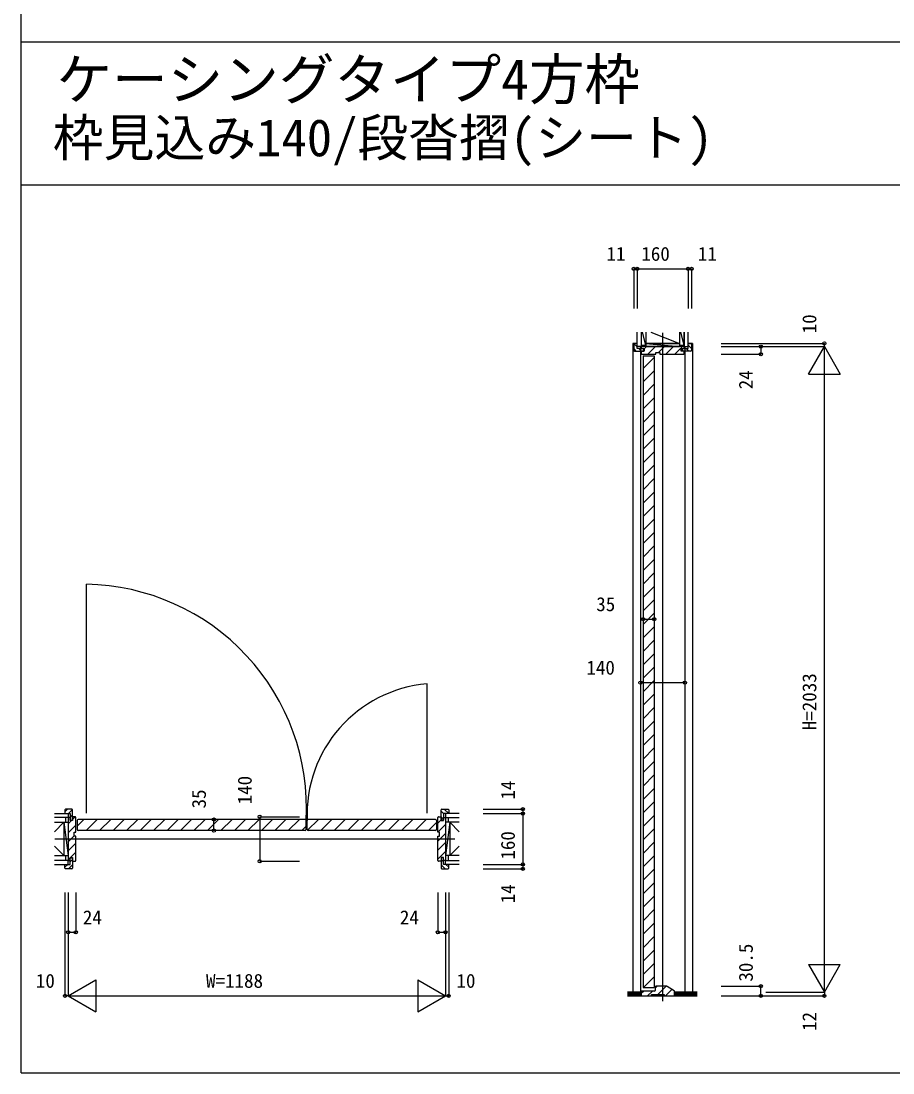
# Model space of a CAD drawing. Units: millimetres, scale not verified. Extents: x -14340 to 14341, y -10000 to 10000.
# Drawn here: x -14340 to -11595, y -10000 to -6687 of the extents above; entities that cross this region are included whole.
import ezdxf
from ezdxf.enums import TextEntityAlignment as Align

# ---------------------------------------------------------------- set-up
doc = ezdxf.new("R2010")
doc.units = ezdxf.units.MM
doc.header["$LTSCALE"] = 50
for name, color, linetype in [('0-0_0', 7, 'Continuous'), ('0-2_YKK_B1', 4, 'Continuous'), ('0-3_YKK_C1', 4, 'Continuous'), ('0-4_YKK_F1', 7, 'Continuous'), ('0-5_YKK_N1', 2, 'Continuous'), ('0-6_YKK_Z1', 7, 'Continuous')]:
    doc.layers.add(name, color=color, linetype=linetype)
doc.styles.add('ＭＳ ゴシック', font='')
doc.styles.get('ＭＳ ゴシック').set_extended_font_data('MS Gothic')

msp = doc.modelspace()

# ---------------------------------------------------------------- linework, layer by layer
at = {"layer": '0-2_YKK_B1'}
for p, q in [((-14134.18, -9181.51), (-14134.18, -8460.51)), ((-13062.18, -9181.51), (-13062.18, -8774.51)), ((-14194.09, -9169.01), (-14202.18, -9177.1)), ((-14180.18, -9169.01), (-14200.18, -9169.01)), ((-14178.34, -9170.23), (-14191.12, -9183.01)), ((-14178.18, -9204.01), (-14178.18, -9171.01)), ((-13018.18, -9204.01), (-13018.18, -9171.01)), ((-13018.18, -9175.73), (-13010.68, -9183.23)), ((-13016.18, -9169.01), (-12996.18, -9169.01)), ((-13007.93, -9169.01), (-12994.18, -9182.76)), ((-14192.18, -9215.59), (-14181.6, -9205.01)), ((-14178.18, -9187.04), (-14185.68, -9194.54)), ((-14178.18, -9201.59), (-14169.6, -9193.01)), ((-14164.18, -9222.85), (-14142.85, -9201.51)), ((-14164.18, -9204.81), (-14164.18, -9233.21)), ((-13445.98, -9201.51), (-14160.88, -9201.51)), ((-14135.42, -9236.51), (-14100.42, -9201.51)), ((-14092.99, -9236.51), (-14057.99, -9201.51)), ((-14050.57, -9236.51), (-14015.57, -9201.51)), ((-14008.14, -9236.51), (-13973.14, -9201.51)), ((-13965.71, -9236.51), (-13930.71, -9201.51)), ((-13923.29, -9236.51), (-13888.29, -9201.51)), ((-13880.86, -9236.51), (-13845.86, -9201.51)), ((-13838.43, -9236.51), (-13803.43, -9201.51)), ((-13796.01, -9236.51), (-13761.01, -9201.51)), ((-13753.58, -9236.51), (-13718.58, -9201.51)), ((-13711.16, -9236.51), (-13676.16, -9201.51)), ((-13668.73, -9236.51), (-13633.73, -9201.51)), ((-13626.3, -9236.51), (-13591.3, -9201.51)), ((-13583.88, -9236.51), (-13548.88, -9201.51)), ((-13541.45, -9236.51), (-13506.45, -9201.51)), ((-13499.02, -9236.51), (-13464.02, -9201.51)), ((-13442.68, -9233.21), (-13442.68, -9204.81)), ((-13439.68, -9233.21), (-13439.68, -9204.81)), ((-13438.61, -9235.65), (-13404.48, -9201.51)), ((-13035.48, -9201.51), (-13436.38, -9201.51)), ((-13397.05, -9236.51), (-13362.05, -9201.51)), ((-13354.62, -9236.51), (-13319.62, -9201.51)), ((-13312.2, -9236.51), (-13277.2, -9201.51)), ((-13269.77, -9236.51), (-13234.77, -9201.51)), ((-13227.34, -9236.51), (-13192.34, -9201.51)), ((-13184.92, -9236.51), (-13149.92, -9201.51)), ((-13142.49, -9236.51), (-13107.49, -9201.51)), ((-13100.07, -9236.51), (-13065.07, -9201.51)), ((-13057.64, -9236.51), (-13032.18, -9211.06)), ((-13032.18, -9204.81), (-13032.18, -9233.21)), ((-13028.18, -9213.09), (-13018.18, -9203.09)), ((-13018.18, -9192.7), (-13010.68, -9200.2)), ((-14192.18, -9243.88), (-14168.18, -9219.88)), ((-13445.98, -9236.51), (-14160.88, -9236.51)), ((-13456.6, -9236.51), (-13442.68, -9222.6)), ((-13035.48, -9236.51), (-13436.38, -9236.51)), ((-13028.18, -9241.38), (-13004.18, -9217.38)), ((-14192.18, -9272.16), (-14173.18, -9253.16)), ((-14192.18, -9300.45), (-14168.18, -9276.45)), ((-13028.18, -9269.66), (-13004.18, -9245.66)), ((-13028.18, -9297.95), (-13004.18, -9273.95)), ((-14184.47, -9321.01), (-14168.18, -9304.73)), ((-13028.18, -9326.23), (-13004.18, -9302.23)), ((-14193.64, -9343.01), (-14202.18, -9351.56)), ((-14192.18, -9328.73), (-14186.18, -9322.73)), ((-14178.18, -9327.56), (-14185.68, -9335.06)), ((-14178.18, -9322.01), (-14178.18, -9355.01)), ((-13018.18, -9322.01), (-13018.18, -9355.01)), ((-13018.18, -9327.56), (-13010.68, -9335.06)), ((-13002.73, -9343.01), (-12994.18, -9351.56)), ((-14180.18, -9357.01), (-14200.18, -9357.01)), ((-14178.18, -9344.53), (-14190.67, -9357.01)), ((-13018.18, -9344.53), (-13005.7, -9357.01)), ((-13016.18, -9357.01), (-12996.18, -9357.01))]:
    msp.add_line(p, q, dxfattribs=at)
for points in [[(-14202.18, -9171.01), (-14202.18, -9183.01), (-14185.68, -9183.01), (-14185.68, -9204.01), (-14178.18, -9204.01)], [(-12994.18, -9171.01), (-12994.18, -9183.01), (-13010.68, -9183.01), (-13010.68, -9204.01), (-13018.18, -9204.01)], [(-14170.18, -9193.01), (-14178.18, -9193.01), (-14178.18, -9205.01), (-14186.18, -9205.01), (-14186.18, -9196.51), (-14187.18, -9195.51), (-14192.18, -9195.51)], [(-14192.18, -9195.51), (-14192.18, -9330.51), (-14187.18, -9330.51), (-14186.18, -9329.51), (-14186.18, -9321.01), (-14178.18, -9321.01), (-14178.18, -9333.01), (-14170.18, -9333.01)], [(-14168.18, -9331.01), (-14168.18, -9254.01), (-14173.18, -9254.01), (-14173.18, -9242.01), (-14168.18, -9242.01), (-14168.18, -9195.01)], [(-13028.18, -9331.01), (-13028.18, -9254.01), (-13023.18, -9254.01), (-13023.18, -9242.01), (-13028.18, -9242.01), (-13028.18, -9195.01)], [(-13026.18, -9193.01), (-13018.18, -9193.01), (-13018.18, -9205.01), (-13010.18, -9205.01), (-13010.18, -9196.51), (-13009.18, -9195.51), (-13004.18, -9195.51)], [(-13004.18, -9195.51), (-13004.18, -9330.51), (-13009.18, -9330.51), (-13010.18, -9329.51), (-13010.18, -9321.01), (-13018.18, -9321.01), (-13018.18, -9333.01), (-13026.18, -9333.01)], [(-14202.18, -9355.01), (-14202.18, -9343.01), (-14185.68, -9343.01), (-14185.68, -9322.01), (-14178.18, -9322.01)], [(-12994.18, -9355.01), (-12994.18, -9343.01), (-13010.68, -9343.01), (-13010.68, -9322.01), (-13018.18, -9322.01)]]:
    msp.add_lwpolyline(points, dxfattribs=at)
for centre, radius, start, end in [((-14147.41, -9166.18), 705.79, 356.86204, 88.92588), ((-13027.38, -9185.78), 412.74, 94.83656, 182.64281), ((-14200.18, -9171.01), 2, 90.00001, 179.99999), ((-14180.18, -9171.01), 2, 0.00001, 89.99999), ((-13016.18, -9171.01), 2, 90.00001, 179.99999), ((-12996.18, -9171.01), 2, 0.00001, 89.99999), ((-14170.18, -9195.01), 2, 0.00001, 89.99999), ((-14160.88, -9204.81), 3.3, 90, 180), ((-13445.98, -9204.81), 3.3, 0, 90), ((-13436.38, -9204.81), 3.3, 90, 180), ((-13035.48, -9204.81), 3.3, 0, 90), ((-13026.18, -9195.01), 2, 90.00001, 179.99999), ((-14160.88, -9233.21), 3.3, 180, 270), ((-13445.98, -9233.21), 3.3, 270, 0), ((-13436.38, -9233.21), 3.3, 180, 270), ((-13035.48, -9233.21), 3.3, 270, 0), ((-14170.18, -9331.01), 2, 270.00001, 359.99999), ((-13026.18, -9331.01), 2, 180.00001, 269.99999), ((-14200.18, -9355.01), 2, 180.00001, 269.99999), ((-14180.18, -9355.01), 2, 270.00001, 359.99999), ((-13016.18, -9355.01), 2, 180.00001, 269.99999), ((-12996.18, -9355.01), 2, 270.00001, 359.99999)]:
    msp.add_arc(centre, radius, start, end, dxfattribs=at)
at = {"layer": '0-3_YKK_C1'}
for p, q in [((-12414.5, -7702.01), (-12414.5, -9757.01)), ((-12400.5, -7702.01), (-12414.5, -7702.01)), ((-12411.5, -7704.01), (-12411.5, -7724.01)), ((-12411.5, -7719.19), (-12404.67, -7726.01)), ((-12411.01, -7702.7), (-12400.5, -7713.22)), ((-12395.2, -7718.51), (-12387.7, -7726.01)), ((-12390.5, -7712.01), (-12390.5, -9757.01)), ((-12378.5, -7718.92), (-12371.59, -7712.01)), ((-12367.31, -7736.01), (-12343.31, -7712.01)), ((-12334.02, -7731.01), (-12315.02, -7712.01)), ((-12310.74, -7736.01), (-12286.74, -7712.01)), ((-12282.46, -7736.01), (-12258.46, -7712.01)), ((-12261.5, -7720.36), (-12255.84, -7726.01)), ((-12250.5, -7712.01), (-12250.5, -9757.01)), ((-12246.37, -7718.51), (-12238.87, -7726.01)), ((-12226.5, -7702.01), (-12240.5, -7702.01)), ((-12240.5, -7707.42), (-12229.5, -7718.42)), ((-12229.5, -7704.01), (-12229.5, -7724.01)), ((-12226.5, -7702.01), (-12226.5, -9757.01)), ((-12388, -7728.42), (-12385.59, -7726.01)), ((-12382, -7741.51), (-12382, -9731.01)), ((-12382, -7781.01), (-12347, -7746.01)), ((-12382, -7823.44), (-12347, -7788.44)), ((-12382, -7865.86), (-12347, -7830.86)), ((-12382, -7908.29), (-12347, -7873.29)), ((-12382, -7950.72), (-12347, -7915.72)), ((-12382, -7993.14), (-12347, -7958.14)), ((-12382, -8035.57), (-12347, -8000.57)), ((-12382, -8078), (-12347, -8043)), ((-12382, -8120.42), (-12347, -8085.42)), ((-12382, -8162.85), (-12347, -8127.85)), ((-12382, -8205.28), (-12347, -8170.28)), ((-12382, -8247.7), (-12347, -8212.7)), ((-12382, -8290.13), (-12347, -8255.13)), ((-12382, -8332.56), (-12347, -8297.56)), ((-12382, -8374.98), (-12347, -8339.98)), ((-12382, -8417.41), (-12347, -8382.41)), ((-12382, -8459.83), (-12347, -8424.83)), ((-12382, -8502.26), (-12347, -8467.26)), ((-12382, -8544.69), (-12347, -8509.69)), ((-12382, -8587.11), (-12347, -8552.11)), ((-12382, -8629.54), (-12347, -8594.54)), ((-12382, -8671.97), (-12347, -8636.97)), ((-12382, -8714.39), (-12347, -8679.39)), ((-12382, -8756.82), (-12347, -8721.82)), ((-12382, -8799.25), (-12347, -8764.25)), ((-12382, -8841.67), (-12347, -8806.67)), ((-12382, -8884.1), (-12347, -8849.1)), ((-12382, -8926.53), (-12347, -8891.53)), ((-12382, -8968.95), (-12347, -8933.95)), ((-12382, -9011.38), (-12347, -8976.38)), ((-12382, -9053.8), (-12347, -9018.8)), ((-12382, -9096.23), (-12347, -9061.23)), ((-12382, -9138.66), (-12347, -9103.66)), ((-12382, -9181.08), (-12347, -9146.08)), ((-12382, -9223.51), (-12347, -9188.51)), ((-12382, -9265.94), (-12347, -9230.94)), ((-12382, -9308.36), (-12347, -9273.36)), ((-12382, -9350.79), (-12347, -9315.79)), ((-12382, -9393.22), (-12347, -9358.22)), ((-12382, -9435.64), (-12347, -9400.64)), ((-12382, -9478.07), (-12347, -9443.07)), ((-12382, -9520.49), (-12347, -9485.49)), ((-12382, -9562.92), (-12347, -9527.92)), ((-12382, -9605.35), (-12347, -9570.35)), ((-12382, -9647.77), (-12347, -9612.77)), ((-12382, -9690.2), (-12347, -9655.2)), ((-12380.39, -9731.01), (-12347, -9697.63)), ((-12381, -9731.01), (-12348, -9731.01)), ((-12344, -9733.16), (-12337.85, -9727.01)), ((-12344, -9729.01), (-12344, -9740.01)), ((-12307.57, -9727.01), (-12342, -9727.01)), ((-12335.57, -9753.01), (-12309.57, -9727.01)), ((-12311.28, -9757.01), (-12291.18, -9736.91)), ((-12283.94, -9741.43), (-12306.51, -9727.32)), ((-12388, -9748.88), (-12381.14, -9742.01)), ((-12346, -9742.01), (-12386, -9742.01)), ((-12367.85, -9757.01), (-12352.85, -9742.01))]:
    msp.add_line(p, q, dxfattribs=at)
for points in [[(-12409.5, -7726.01), (-12379.5, -7726.01), (-12379.5, -7718.51), (-12400.5, -7718.51), (-12400.5, -7702.01), (-12409.5, -7702.01)], [(-12253, -7712.01), (-12388, -7712.01), (-12388, -7717.01), (-12387, -7718.01), (-12378.5, -7718.01), (-12378.5, -7726.01), (-12388, -7726.01), (-12388, -7734.01)], [(-12253, -7734.01), (-12253, -7726.01), (-12262.5, -7726.01), (-12262.5, -7718.01), (-12254, -7718.01), (-12253, -7717.01), (-12253, -7712.01)], [(-12231.5, -7726.01), (-12261.5, -7726.01), (-12261.5, -7718.51), (-12240.5, -7718.51), (-12240.5, -7702.01), (-12231.5, -7702.01)], [(-12386, -7736.01), (-12341.5, -7736.01), (-12341.5, -7731.01), (-12329.5, -7731.01), (-12329.5, -7736.01), (-12255, -7736.01)], [(-12382, -7741.51), (-12347, -7741.51), (-12347, -9730.01)], [(-12388, -9744.01), (-12388, -9757.01), (-12355.5, -9757.01), (-12355.5, -9753.01), (-12315.5, -9753.01), (-12315.5, -9757.01), (-12283, -9757.01), (-12283, -9743.12)]]:
    msp.add_lwpolyline(points, dxfattribs=at)
for centre, radius, start, end in [((-12409.5, -7704.01), 2, 90.00001, 179.99999), ((-12231.5, -7704.01), 2, 0.00001, 89.99999), ((-12409.5, -7724.01), 2, 180.00001, 269.99999), ((-12386, -7734.01), 2, 180, 269.99998), ((-12255, -7734.01), 2, 270.00001, 359.99999), ((-12231.5, -7724.01), 2, 270.00001, 359.99999), ((-12381, -9730.01), 1, 180, 270), ((-12348, -9730.01), 1, 270, 0), ((-12346, -9740.01), 2, 270.00001, 359.99999), ((-12342, -9729.01), 2, 90.00001, 179.99999), ((-12307.57, -9729.01), 2, 57.99465, 90.00001), ((-12285, -9743.12), 2, 359.99999, 57.99461), ((-12386, -9744.01), 2, 90.00001, 179.99999)]:
    msp.add_arc(centre, radius, start, end, dxfattribs=at)
at = {"layer": '0-4_YKK_F1'}
for p, q in [((-14340.5, -10000), (-14340.5, 10000)), ((-14340.5, -6752.5), (8459.5, -6752.5)), ((-14340.5, -7202.5), (8459.5, -7202.5)), ((-14340.5, -10000), (14340.52, -10000)), ((-14340.5, -10000), (-14339.5, -10000)), ((-14340.5, -10000), (-14339.5, -10000))]:
    msp.add_line(p, q, dxfattribs=at)
at = {"layer": '0-5_YKK_N1'}
for p, q in [((-12400.5, -7467.01), (-12240.5, -7467.01)), ((-12400.5, -7467.01), (-12400.5, -7592.01)), ((-12240.5, -7467.01), (-12229.5, -7467.01)), ((-12240.5, -7467.01), (-12240.5, -7592.01)), ((-12229.5, -7467.01), (-12229.5, -7592.01)), ((-12136.5, -7702.01), (-11811.5, -7702.01)), ((-12136.5, -7712.01), (-11811.5, -7712.01)), ((-12011.5, -7712.01), (-12011.5, -7736.01)), ((-11861.5, -7798.62), (-11811.5, -7712.01)), ((-11811.5, -7712.01), (-11811.5, -7702.01)), ((-11811.5, -9745.01), (-11811.5, -7712.01)), ((-11811.5, -7712.01), (-11761.5, -7798.62)), ((-12136.5, -7736.01), (-12011.5, -7736.01)), ((-11861.5, -7798.62), (-11761.5, -7798.62)), ((-12382, -8570.52), (-12347, -8570.52)), ((-12390.5, -8770.52), (-12250.5, -8770.52)), ((-12885.68, -9169.01), (-12760.68, -9169.01)), ((-12760.68, -9169.01), (-12760.68, -9183.01)), ((-13733.34, -9236.51), (-13733.34, -9201.51)), ((-13589.18, -9193.01), (-13464.18, -9193.01)), ((-12885.68, -9183.01), (-12760.68, -9183.01)), ((-12885.68, -9343.01), (-12760.68, -9343.01)), ((-12885.68, -9357.01), (-12760.68, -9357.01)), ((-14202.18, -9432.01), (-14202.18, -9757.01)), ((-14192.18, -9432.01), (-14192.18, -9757.01)), ((-14168.18, -9432.01), (-14168.18, -9557.01)), ((-13004.18, -9432.01), (-13004.18, -9757.01)), ((-12994.18, -9432.01), (-12994.18, -9757.01)), ((-14192.18, -9557.01), (-14168.18, -9557.01)), ((-11861.5, -9658.41), (-11761.5, -9658.41)), ((-11861.5, -9658.41), (-11811.5, -9745.01)), ((-11811.5, -9745.01), (-11761.5, -9658.41)), ((-14192.18, -9757.01), (-14105.58, -9707.01)), ((-14105.58, -9707.01), (-14105.58, -9807.01)), ((-13090.79, -9707.01), (-13090.79, -9807.01)), ((-13090.79, -9707.01), (-13004.18, -9757.01)), ((-12136.5, -9726.51), (-12011.5, -9726.51)), ((-12011.5, -9757.01), (-12011.5, -9726.51)), ((-14192.18, -9757.01), (-14202.18, -9757.01)), ((-14192.18, -9757.01), (-13004.18, -9757.01)), ((-14192.18, -9757.01), (-14105.58, -9807.01)), ((-13090.79, -9807.01), (-13004.18, -9757.01)), ((-13004.18, -9757.01), (-12994.18, -9757.01)), ((-12136.5, -9757.01), (-11811.5, -9757.01)), ((-11995.94, -9745.01), (-11811.5, -9745.01)), ((-11811.5, -9745.01), (-11811.5, -9757.01))]:
    msp.add_line(p, q, dxfattribs=at)
for points in [[(-12400.5, -7467.01), (-12411.5, -7467.01), (-12411.5, -7592.01)], [(-13589.18, -9193.01), (-13589.18, -9333.01), (-13464.18, -9333.01)], [(-12760.68, -9183.01), (-12760.68, -9343.01), (-12760.68, -9357.01)], [(-13028.18, -9432.01), (-13028.18, -9557.01), (-13004.18, -9557.01)]]:
    msp.add_lwpolyline(points, dxfattribs=at)
for centre in [(-12411.5, -7467.01), (-12400.5, -7467.01), (-12240.5, -7467.01), (-12229.5, -7467.01), (-12011.5, -7712.01), (-11811.5, -7702.01), (-12011.5, -7736.01), (-12382, -8570.52), (-12347, -8570.52), (-12390.5, -8770.52), (-12250.5, -8770.52), (-12760.68, -9169.01), (-12760.68, -9183.01), (-13733.34, -9201.51), (-13589.18, -9193.01), (-13733.34, -9236.51), (-13589.18, -9333.01), (-12760.68, -9343.01), (-12760.68, -9357.01), (-14192.18, -9557.01), (-14168.18, -9557.01), (-13028.18, -9557.01), (-13004.18, -9557.01), (-12011.5, -9726.51), (-14202.18, -9757.01), (-12994.18, -9757.01), (-12011.5, -9757.01), (-11811.5, -9757.01)]:
    msp.add_circle(centre, 5, dxfattribs=at)
at = {"layer": '0-6_YKK_Z1'}
for p, q in [((-12400.5, -7712.01), (-12400.5, -7667.01)), ((-12388, -7672.4), (-12388, -7707.01)), ((-12373, -7707.01), (-12383.72, -7667.01)), ((-12373, -7667.01), (-12373, -7702.01)), ((-12373, -7672.4), (-12373, -7707.01)), ((-12358.16, -7667.01), (-12268, -7702.01)), ((-12320.5, -7668.71), (-12320.5, -9773.88)), ((-12268, -7672.4), (-12268, -7707.01)), ((-12253, -7707.01), (-12263.72, -7667.01)), ((-12253, -7702.01), (-12253, -7667.01)), ((-12253, -7672.4), (-12253, -7707.01)), ((-12240.5, -7712.01), (-12240.5, -7667.01)), ((-12388, -7707.01), (-12373, -7707.01)), ((-12373, -7702.01), (-12268, -7712.01)), ((-12373, -7702.01), (-12373, -7712.01)), ((-12373, -7702.01), (-12268, -7702.01)), ((-12373, -7712.01), (-12268, -7712.01)), ((-12268, -7702.01), (-12268, -7712.01)), ((-12267.91, -7707.01), (-12253, -7707.01)), ((-14192.18, -9195.51), (-14235.68, -9195.51)), ((-14235.68, -9240.51), (-14205.68, -9210.51)), ((-14235.68, -9210.51), (-14205.68, -9210.51)), ((-14205.68, -9210.51), (-14205.68, -9315.51)), ((-14205.68, -9210.51), (-14192.18, -9315.51)), ((-14205.68, -9210.51), (-14192.18, -9210.51)), ((-14205.68, -9210.51), (-14205.68, -9315.51)), ((-14200.18, -9195.51), (-14200.18, -9210.51)), ((-14192.18, -9210.51), (-14192.18, -9315.51)), ((-13004.18, -9195.51), (-12960.68, -9195.51)), ((-12990.68, -9210.51), (-13004.18, -9315.51)), ((-13004.18, -9210.51), (-13004.18, -9315.51)), ((-12990.68, -9210.51), (-13004.18, -9210.51)), ((-12996.18, -9195.51), (-12996.18, -9210.51)), ((-12960.68, -9240.51), (-12990.68, -9210.51)), ((-12990.68, -9210.51), (-12990.68, -9315.51)), ((-12960.68, -9210.51), (-12990.68, -9210.51)), ((-12990.68, -9210.51), (-12990.68, -9315.51)), ((-14233.92, -9263.01), (-12974.52, -9263.01)), ((-14235.68, -9285.51), (-14205.68, -9315.51)), ((-12960.68, -9285.51), (-12990.68, -9315.51)), ((-14235.68, -9315.51), (-14205.68, -9315.51)), ((-14192.18, -9330.51), (-14235.68, -9330.51)), ((-14205.68, -9315.51), (-14192.18, -9315.51)), ((-14200.18, -9315.51), (-14200.18, -9330.51)), ((-12990.68, -9315.51), (-13004.18, -9315.51)), ((-13004.18, -9330.51), (-12960.68, -9330.51)), ((-12996.18, -9315.51), (-12996.18, -9330.51)), ((-12960.68, -9315.51), (-12990.68, -9315.51)), ((-12388, -9745.01), (-12431.24, -9745.01)), ((-12431.24, -9748.01), (-12388, -9748.01)), ((-12431.24, -9751.01), (-12388, -9751.01)), ((-12431.24, -9754.01), (-12388, -9754.01)), ((-12431.24, -9757.01), (-12211.5, -9757.01)), ((-12211.5, -9745.01), (-12283, -9745.01)), ((-12283, -9748.01), (-12211.5, -9748.01)), ((-12283, -9751.01), (-12211.5, -9751.01)), ((-12283, -9754.01), (-12211.5, -9754.01))]:
    msp.add_line(p, q, dxfattribs=at)
for points in [[(-12388, -7667.01), (-12388, -7712.01), (-12400.5, -7712.01)], [(-12268, -7667.01), (-12268, -7702.01), (-12373, -7702.01)], [(-12253, -7667.01), (-12253, -7712.01), (-12240.5, -7712.01)], [(-14235.68, -9183.01), (-14192.18, -9183.01), (-14192.18, -9195.51)], [(-12960.68, -9183.01), (-13004.18, -9183.01), (-13004.18, -9195.51)], [(-14235.68, -9343.01), (-14192.18, -9343.01), (-14192.18, -9330.51)], [(-12960.68, -9343.01), (-13004.18, -9343.01), (-13004.18, -9330.51)]]:
    msp.add_lwpolyline(points, dxfattribs=at)

# ---------------------------------------------------------------- texts
at = {"layer": '0-0_0', "style": 'ＭＳ ゴシック'}
for s, height, p in [('ケーシングタイプ4方枠', 128.3, (-14228.95, -6972.73)), ('枠見込み140/段沓摺(シート)', 117.3, (-14240.62, -7147.73))]:
    msp.add_text(s, height=height, dxfattribs=at).set_placement(p, align=Align.BOTTOM_LEFT)
at = {"layer": '0-5_YKK_N1', "style": 'ＭＳ ゴシック'}
for s, p in [('11', (-12497.43, -7455.01)), ('160', (-12387.69, -7455.01)), ('11', (-12209.63, -7455.01)), ('35', (-12529.59, -8558.52)), ('140', (-12560.68, -8758.52)), ('24', (-14145.86, -9545.01)), ('24', (-13147.78, -9545.01)), ('10', (-14293.88, -9745.01)), ('W=1188', (-13758.18, -9745.01)), ('10', (-12969.68, -9745.01))]:
    msp.add_text(s, height=43.99, dxfattribs=at).set_placement(p, align=Align.BOTTOM_LEFT)
for s, p in [('10', (-11823.5, -7670.29)), ('24', (-12023.5, -7846.55)), ('H=2033', (-11823.5, -8920.48)), ('140', (-13601.18, -9153.91)), ('35', (-13745.34, -9166.75)), ('14', (-12772.68, -9139.03)), ('160', (-12772.68, -9328.01)), ('14', (-12772.68, -9465.69)), ('30.5', (-12023.5, -9712.37)), ('12', (-11823.5, -9867.67))]:
    msp.add_text(s, height=43.99, rotation=90, dxfattribs=at).set_placement(p, align=Align.BOTTOM_LEFT)

doc.saveas('drawing.dxf')
